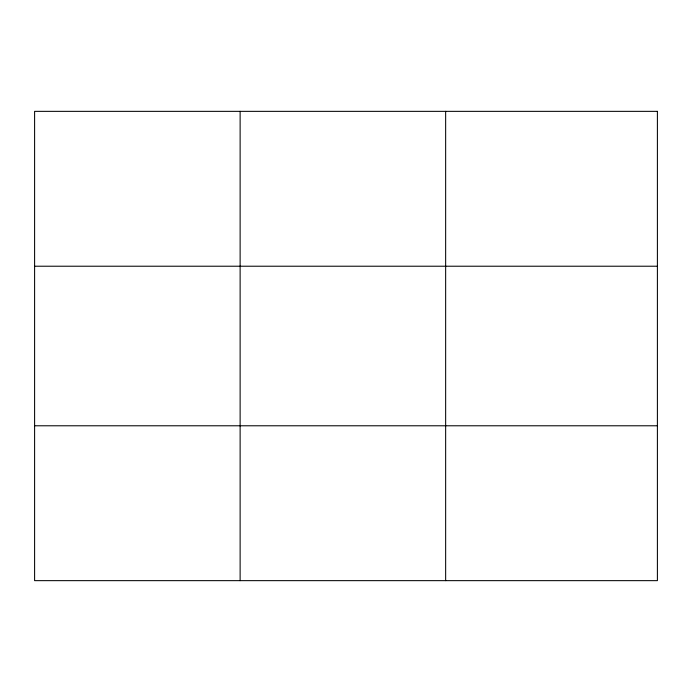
<?xml version="1.0" encoding="UTF-8"?>
<svg xmlns="http://www.w3.org/2000/svg" width="692" height="692" viewBox="0 0 692 692"><rect width="100%" height="100%" fill="white"/><g stroke="black" fill="none" stroke-linecap="round" stroke-linejoin="round"><path stroke-width="1.04" d="M240.124 580.649L240.124 111.351M445.648 580.649L445.648 111.351M34.6 266.221L657.4 266.221M34.6 425.779L657.4 425.779M657.4 111.351L657.4 580.649L34.6 580.649L34.6 111.351L657.4 111.351"/></g></svg>
